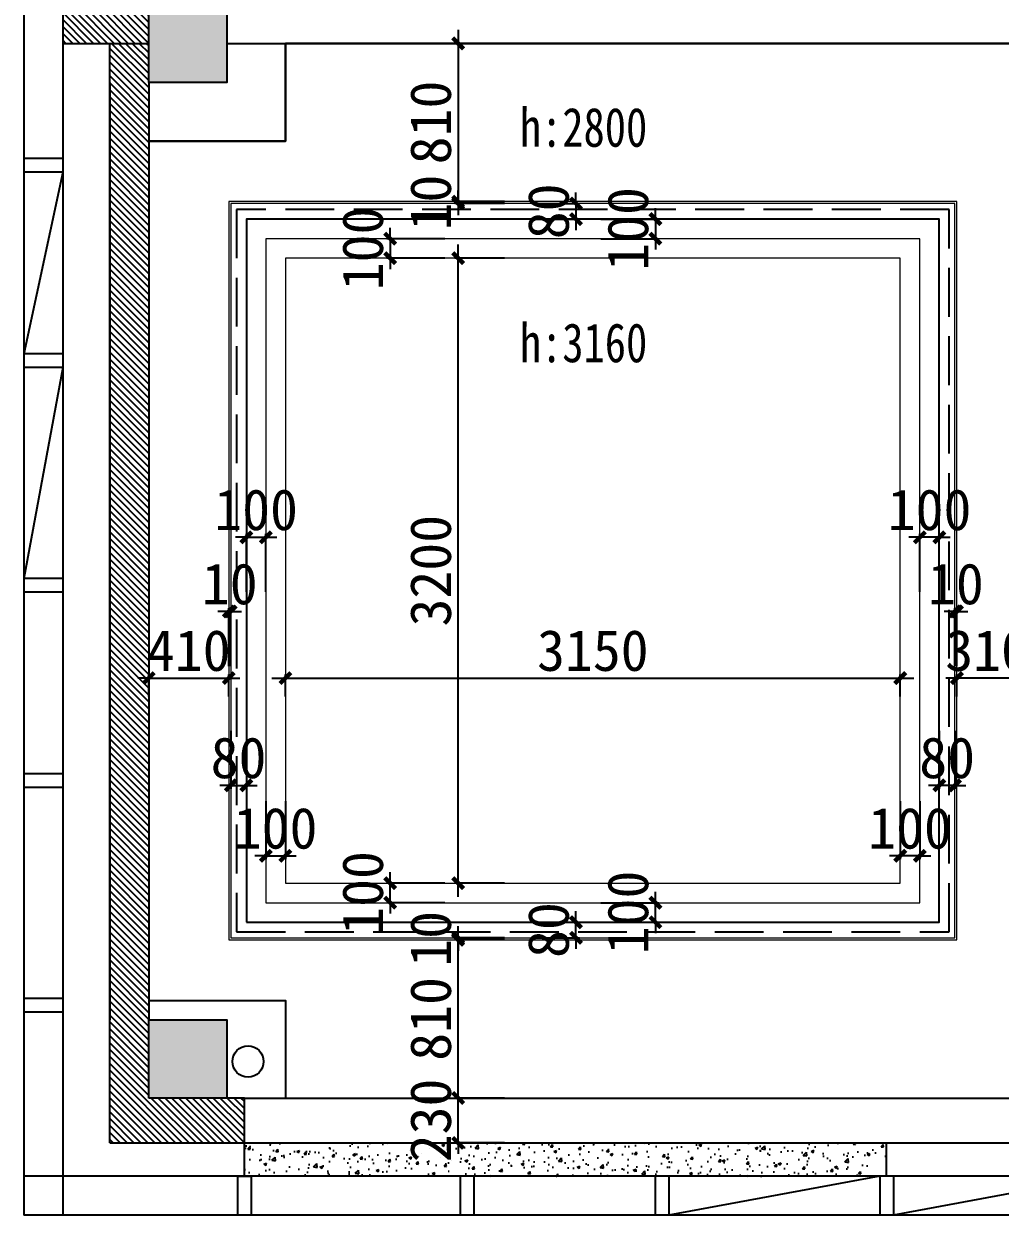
# Model space of a CAD drawing. Header units: millimetres. Extents: x 561810 to 956823, y -438984 to -391712.
# Drawn here: x 716706 to 721708, y -415003 to -408903 of the extents above; entities that cross this region are included whole.
import ezdxf

# ---------------------------------------------------------------- set-up
doc = ezdxf.new("R2010")
doc.units = ezdxf.units.MM
doc.header["$LTSCALE"] = 10
doc.header["$MEASUREMENT"] = 0
doc.linetypes.add('DASH', pattern=[0.35, 0.25, -0.1])
doc.layers.get('0').update_dxf_attribs({"linetype": 'CONTINUOUS'})
doc.layers.get('DEFPOINTS').update_dxf_attribs({"color": 1, "linetype": 'CONTINUOUS'})
for name, color, linetype in [('PUB_HATCH', 144, 'CONTINUOUS'), ('WALL', 7, 'CONTINUOUS'), ('WINDOW', 4, 'CONTINUOUS'), ('填充', 8, 'CONTINUOUS')]:
    doc.layers.add(name, color=color, linetype=linetype)
doc.layers.add('细线', color=250, linetype='CONTINUOUS', lineweight=5)
doc.styles.add('12', font='', dxfattribs={"width": 0.8})
doc.styles.add('施洛华标注样式', font='')
doc.styles.get('12').set_extended_font_data('SimSun')
doc.styles.get('施洛华标注样式').set_extended_font_data('SimSun')
doc.dimstyles.new('外标尺寸', dxfattribs={"dimscale": 70, "dimtxt": 3, "dimasz": 0.8, "dimexe": 0.25, "dimexo": 1, "dimgap": 0.5, "dimtad": 1, "dimdec": 0, "dimtxsty": '施洛华标注样式', "dimblk": 'ARCHTICK', "dimcen": 1.5, "dimdle": 1, "dimclrd": 250, "dimclre": 250, "dimclrt": 62, "dimadec": 0, "dimazin": 0, "dimtfac": 1, "dimtdec": 0, "dimtix": 1, "dimtmove": 1, "dimatfit": 3, "dimldrblk": 'ARCHTICK', "dimfxl": 0, "dimarcsym": 0})

# ---------------------------------------------------------------- blocks, each defined once
blk = doc.blocks.new('_ARCHTICK')
at = {"color": 0, "linetype": 'ByBlock', "const_width": 0.4}
blk.add_lwpolyline([(-0.5, -0.5), (0.5, 0.5)], dxfattribs=at)
blk = doc.blocks.new('*D295')
at = {"color": 250, "lineweight": -2}
for p, q in [((717346.3, -412346.4), (717346.3, -412235.1)), ((717756.3, -412346.4), (717756.3, -412235.1)), ((717346.3, -412252.6), (717290.3, -412252.6)), ((717346.3, -412252.6), (717756.3, -412252.6)), ((717756.3, -412252.6), (717812.3, -412252.6))]:
    blk.add_line(p, q, dxfattribs=at)
at = {"layer": 'DEFPOINTS', "color": 0}
for p in [(717756.3, -412252.6), (717346.3, -412416.4), (717756.3, -412416.4)]:
    blk.add_point(p, dxfattribs=at)
at = {"color": 250, "lineweight": -2, "xscale": 56, "yscale": 56, "zscale": 56}
blk.add_blockref('_ARCHTICK', (717346.3, -412252.6), dxfattribs=at)
at = {"color": 250, "lineweight": -2, "xscale": 56, "yscale": 56, "zscale": 56, "rotation": 180}
blk.add_blockref('_ARCHTICK', (717756.3, -412252.6), dxfattribs=at)
at = {"color": 62, "insert": (717551.3, -412112.6), "char_height": 210, "attachment_point": 5, "style": '施洛华标注样式'}
blk.add_mtext('410', dxfattribs=at)
blk = doc.blocks.new('*D296')
at = {"color": 250, "lineweight": -2}
for p, q in [((717756.3, -411911.6), (717700.3, -411911.6)), ((717756.3, -412191.6), (717756.3, -411894.1)), ((717756.3, -411911.6), (717766.3, -411911.6)), ((717766.3, -412191.6), (717766.3, -411894.1)), ((717766.3, -411911.6), (717822.3, -411911.6))]:
    blk.add_line(p, q, dxfattribs=at)
at = {"layer": 'DEFPOINTS', "color": 0}
for p in [(717766.3, -411911.6), (717756.3, -412416.4), (717766.3, -412416.4)]:
    blk.add_point(p, dxfattribs=at)
at = {"color": 250, "lineweight": -2, "xscale": 56, "yscale": 56, "zscale": 56}
blk.add_blockref('_ARCHTICK', (717756.3, -411911.6), dxfattribs=at)
at = {"color": 250, "lineweight": -2, "xscale": 56, "yscale": 56, "zscale": 56, "rotation": 180}
blk.add_blockref('_ARCHTICK', (717766.3, -411911.6), dxfattribs=at)
at = {"color": 62, "insert": (717761.3, -411771.6), "char_height": 210, "attachment_point": 5, "style": '施洛华标注样式'}
blk.add_mtext('10', dxfattribs=at)
blk = doc.blocks.new('*D297')
at = {"color": 250, "lineweight": -2}
for p, q in [((717766.3, -412522), (717766.3, -412819.5)), ((717846.3, -412522), (717846.3, -412819.5)), ((717766.3, -412802), (717710.3, -412802)), ((717766.3, -412802), (717846.3, -412802)), ((717846.3, -412802), (717902.3, -412802))]:
    blk.add_line(p, q, dxfattribs=at)
at = {"layer": 'DEFPOINTS', "color": 0}
for p in [(717766.3, -412416.4), (717846.3, -412416.4), (717846.3, -412802)]:
    blk.add_point(p, dxfattribs=at)
at = {"color": 250, "lineweight": -2, "xscale": 56, "yscale": 56, "zscale": 56}
blk.add_blockref('_ARCHTICK', (717766.3, -412802), dxfattribs=at)
at = {"color": 250, "lineweight": -2, "xscale": 56, "yscale": 56, "zscale": 56, "rotation": 180}
blk.add_blockref('_ARCHTICK', (717846.3, -412802), dxfattribs=at)
at = {"color": 62, "insert": (717806.3, -412662), "char_height": 210, "attachment_point": 5, "style": '施洛华标注样式'}
blk.add_mtext('80', dxfattribs=at)
blk = doc.blocks.new('*D298')
at = {"color": 250, "lineweight": -2}
for p, q in [((717846.3, -411531.9), (717790.3, -411531.9)), ((717846.3, -411811.9), (717846.3, -411514.4)), ((717846.3, -411531.9), (717946.3, -411531.9)), ((717946.3, -411811.9), (717946.3, -411514.4)), ((717946.3, -411531.9), (718002.3, -411531.9))]:
    blk.add_line(p, q, dxfattribs=at)
at = {"layer": 'DEFPOINTS', "color": 0}
for p in [(717946.3, -411531.9), (717846.3, -412416.4), (717946.3, -412416.4)]:
    blk.add_point(p, dxfattribs=at)
at = {"color": 250, "lineweight": -2, "xscale": 56, "yscale": 56, "zscale": 56}
blk.add_blockref('_ARCHTICK', (717846.3, -411531.9), dxfattribs=at)
at = {"color": 250, "lineweight": -2, "xscale": 56, "yscale": 56, "zscale": 56, "rotation": 180}
blk.add_blockref('_ARCHTICK', (717946.3, -411531.9), dxfattribs=at)
at = {"color": 62, "insert": (717896.3, -411391.9), "char_height": 210, "attachment_point": 5, "style": '施洛华标注样式'}
blk.add_mtext('100', dxfattribs=at)
blk = doc.blocks.new('*D299')
at = {"color": 250, "lineweight": -2}
for p, q in [((717946.3, -412882.7), (717946.3, -413180.2)), ((718046.3, -412882.7), (718046.3, -413180.2)), ((717946.3, -413162.7), (717890.3, -413162.7)), ((717946.3, -413162.7), (718046.3, -413162.7)), ((718046.3, -413162.7), (718102.3, -413162.7))]:
    blk.add_line(p, q, dxfattribs=at)
at = {"layer": 'DEFPOINTS', "color": 0}
for p in [(717946.3, -412416.4), (718046.3, -412416.4), (718046.3, -413162.7)]:
    blk.add_point(p, dxfattribs=at)
at = {"color": 250, "lineweight": -2, "xscale": 56, "yscale": 56, "zscale": 56}
blk.add_blockref('_ARCHTICK', (717946.3, -413162.7), dxfattribs=at)
at = {"color": 250, "lineweight": -2, "xscale": 56, "yscale": 56, "zscale": 56, "rotation": 180}
blk.add_blockref('_ARCHTICK', (718046.3, -413162.7), dxfattribs=at)
at = {"color": 62, "insert": (717996.3, -413022.7), "char_height": 210, "attachment_point": 5, "style": '施洛华标注样式'}
blk.add_mtext('100', dxfattribs=at)
blk = doc.blocks.new('*D300')
at = {"color": 250, "lineweight": -2}
for p, q in [((718046.3, -412346.4), (718046.3, -412235.1)), ((721196.3, -412346.4), (721196.3, -412235.1)), ((717976.3, -412252.6), (721266.3, -412252.6))]:
    blk.add_line(p, q, dxfattribs=at)
at = {"layer": 'DEFPOINTS', "color": 0}
for p in [(721196.3, -412252.6), (718046.3, -412416.4), (721196.3, -412416.4)]:
    blk.add_point(p, dxfattribs=at)
at = {"color": 250, "lineweight": -2, "xscale": 56, "yscale": 56, "zscale": 56, "rotation": 180}
blk.add_blockref('_ARCHTICK', (718046.3, -412252.6), dxfattribs=at)
at = {"color": 250, "lineweight": -2, "xscale": 56, "yscale": 56, "zscale": 56}
blk.add_blockref('_ARCHTICK', (721196.3, -412252.6), dxfattribs=at)
at = {"color": 62, "insert": (719621.3, -412112.6), "char_height": 210, "attachment_point": 5, "style": '施洛华标注样式'}
blk.add_mtext('3150', dxfattribs=at)
blk = doc.blocks.new('*D301')
at = {"color": 250, "lineweight": -2}
for p, q in [((721486.3, -412346.4), (721486.3, -412235.1)), ((721796.3, -412346.4), (721796.3, -412235.1)), ((721486.3, -412252.6), (721430.3, -412252.6)), ((721796.3, -412252.6), (721486.3, -412252.6)), ((721796.3, -412252.6), (721852.3, -412252.6))]:
    blk.add_line(p, q, dxfattribs=at)
at = {"layer": 'DEFPOINTS', "color": 0}
for p in [(721486.3, -412252.6), (721486.3, -412416.4), (721796.3, -412416.4)]:
    blk.add_point(p, dxfattribs=at)
at = {"color": 250, "lineweight": -2, "xscale": 56, "yscale": 56, "zscale": 56}
blk.add_blockref('_ARCHTICK', (721486.3, -412252.6), dxfattribs=at)
at = {"color": 250, "lineweight": -2, "xscale": 56, "yscale": 56, "zscale": 56, "rotation": 180}
blk.add_blockref('_ARCHTICK', (721796.3, -412252.6), dxfattribs=at)
at = {"color": 62, "insert": (721641.3, -412112.6), "char_height": 210, "attachment_point": 5, "style": '施洛华标注样式'}
blk.add_mtext('310', dxfattribs=at)
blk = doc.blocks.new('*D302')
at = {"color": 250, "lineweight": -2}
for p, q in [((721476.3, -411911.6), (721420.3, -411911.6)), ((721476.3, -412191.6), (721476.3, -411894.1)), ((721486.3, -411911.6), (721476.3, -411911.6)), ((721486.3, -412191.6), (721486.3, -411894.1)), ((721486.3, -411911.6), (721542.3, -411911.6))]:
    blk.add_line(p, q, dxfattribs=at)
at = {"layer": 'DEFPOINTS', "color": 0}
for p in [(721476.3, -411911.6), (721476.3, -412416.4), (721486.3, -412416.4)]:
    blk.add_point(p, dxfattribs=at)
at = {"color": 250, "lineweight": -2, "xscale": 56, "yscale": 56, "zscale": 56}
blk.add_blockref('_ARCHTICK', (721476.3, -411911.6), dxfattribs=at)
at = {"color": 250, "lineweight": -2, "xscale": 56, "yscale": 56, "zscale": 56, "rotation": 180}
blk.add_blockref('_ARCHTICK', (721486.3, -411911.6), dxfattribs=at)
at = {"color": 62, "insert": (721481.3, -411771.6), "char_height": 210, "attachment_point": 5, "style": '施洛华标注样式'}
blk.add_mtext('10', dxfattribs=at)
blk = doc.blocks.new('*D303')
at = {"color": 250, "lineweight": -2}
for p, q in [((721396.3, -412522), (721396.3, -412819.5)), ((721476.3, -412522), (721476.3, -412819.5)), ((721396.3, -412802), (721340.3, -412802)), ((721476.3, -412802), (721396.3, -412802)), ((721476.3, -412802), (721532.3, -412802))]:
    blk.add_line(p, q, dxfattribs=at)
at = {"layer": 'DEFPOINTS', "color": 0}
for p in [(721396.3, -412416.4), (721476.3, -412416.4), (721396.3, -412802)]:
    blk.add_point(p, dxfattribs=at)
at = {"color": 250, "lineweight": -2, "xscale": 56, "yscale": 56, "zscale": 56}
blk.add_blockref('_ARCHTICK', (721396.3, -412802), dxfattribs=at)
at = {"color": 250, "lineweight": -2, "xscale": 56, "yscale": 56, "zscale": 56, "rotation": 180}
blk.add_blockref('_ARCHTICK', (721476.3, -412802), dxfattribs=at)
at = {"color": 62, "insert": (721436.3, -412662), "char_height": 210, "attachment_point": 5, "style": '施洛华标注样式'}
blk.add_mtext('80', dxfattribs=at)
blk = doc.blocks.new('*D304')
at = {"color": 250, "lineweight": -2}
for p, q in [((721296.3, -411531.9), (721240.3, -411531.9)), ((721296.3, -411811.9), (721296.3, -411514.4)), ((721396.3, -411531.9), (721296.3, -411531.9)), ((721396.3, -411811.9), (721396.3, -411514.4)), ((721396.3, -411531.9), (721452.3, -411531.9))]:
    blk.add_line(p, q, dxfattribs=at)
at = {"layer": 'DEFPOINTS', "color": 0}
for p in [(721296.3, -411531.9), (721296.3, -412416.4), (721396.3, -412416.4)]:
    blk.add_point(p, dxfattribs=at)
at = {"color": 250, "lineweight": -2, "xscale": 56, "yscale": 56, "zscale": 56}
blk.add_blockref('_ARCHTICK', (721296.3, -411531.9), dxfattribs=at)
at = {"color": 250, "lineweight": -2, "xscale": 56, "yscale": 56, "zscale": 56, "rotation": 180}
blk.add_blockref('_ARCHTICK', (721396.3, -411531.9), dxfattribs=at)
at = {"color": 62, "insert": (721346.3, -411391.9), "char_height": 210, "attachment_point": 5, "style": '施洛华标注样式'}
blk.add_mtext('100', dxfattribs=at)
blk = doc.blocks.new('*D305')
at = {"color": 250, "lineweight": -2}
for p, q in [((721196.3, -412882.7), (721196.3, -413180.2)), ((721296.3, -412882.7), (721296.3, -413180.2)), ((721196.3, -413162.7), (721140.3, -413162.7)), ((721296.3, -413162.7), (721196.3, -413162.7)), ((721296.3, -413162.7), (721352.3, -413162.7))]:
    blk.add_line(p, q, dxfattribs=at)
at = {"layer": 'DEFPOINTS', "color": 0}
for p in [(721196.3, -412416.4), (721296.3, -412416.4), (721196.3, -413162.7)]:
    blk.add_point(p, dxfattribs=at)
at = {"color": 250, "lineweight": -2, "xscale": 56, "yscale": 56, "zscale": 56}
blk.add_blockref('_ARCHTICK', (721196.3, -413162.7), dxfattribs=at)
at = {"color": 250, "lineweight": -2, "xscale": 56, "yscale": 56, "zscale": 56, "rotation": 180}
blk.add_blockref('_ARCHTICK', (721296.3, -413162.7), dxfattribs=at)
at = {"color": 62, "insert": (721246.3, -413022.7), "char_height": 210, "attachment_point": 5, "style": '施洛华标注样式'}
blk.add_mtext('100', dxfattribs=at)
blk = doc.blocks.new('*D306')
at = {"color": 250, "lineweight": -2}
for p, q in [((718931.2, -414402.8), (718931.2, -414346.8)), ((719169.2, -414402.8), (718913.7, -414402.8)), ((718931.2, -414632.8), (718931.2, -414402.8)), ((719169.2, -414632.8), (718913.7, -414632.8)), ((718931.2, -414632.8), (718931.2, -414688.8))]:
    blk.add_line(p, q, dxfattribs=at)
at = {"layer": 'DEFPOINTS', "color": 0}
for p in [(718931.2, -414402.8), (719239.2, -414402.8), (719239.2, -414632.8)]:
    blk.add_point(p, dxfattribs=at)
at = {"color": 250, "lineweight": -2, "xscale": 56, "yscale": 56, "zscale": 56}
for p, rotation in [((718931.2, -414402.8), 270), ((718931.2, -414632.8), 90)]:
    blk.add_blockref('_ARCHTICK', p, dxfattribs=dict(at, rotation=rotation))
at = {"color": 62, "insert": (718791.2, -414517.8), "char_height": 210, "attachment_point": 5, "rotation": 90, "style": '施洛华标注样式'}
blk.add_mtext('230', dxfattribs=at)
blk = doc.blocks.new('*D307')
at = {"color": 250, "lineweight": -2}
for p, q in [((718931.2, -414472.8), (718931.2, -413522.8)), ((719169.2, -413592.8), (718913.7, -413592.8)), ((719169.2, -414402.8), (718913.7, -414402.8))]:
    blk.add_line(p, q, dxfattribs=at)
at = {"layer": 'DEFPOINTS', "color": 0}
for p in [(718931.2, -413592.8), (719239.2, -413592.8), (719239.2, -414402.8)]:
    blk.add_point(p, dxfattribs=at)
at = {"color": 250, "lineweight": -2, "xscale": 56, "yscale": 56, "zscale": 56}
for p, rotation in [((718931.2, -413592.8), 90), ((718931.2, -414402.8), 270)]:
    blk.add_blockref('_ARCHTICK', p, dxfattribs=dict(at, rotation=rotation))
at = {"color": 62, "insert": (718791.2, -413997.8), "char_height": 210, "attachment_point": 5, "rotation": 90, "style": '施洛华标注样式'}
blk.add_mtext('810', dxfattribs=at)
blk = doc.blocks.new('*D308')
at = {"color": 250, "lineweight": -2}
for p, q in [((718931.2, -413582.8), (718931.2, -413526.8)), ((719169.2, -413582.8), (718913.7, -413582.8)), ((719169.2, -413592.8), (718913.7, -413592.8)), ((718931.2, -413592.8), (718931.2, -413582.8)), ((718931.2, -413592.8), (718931.2, -413648.8))]:
    blk.add_line(p, q, dxfattribs=at)
at = {"layer": 'DEFPOINTS', "color": 0}
for p in [(718931.2, -413582.8), (719239.2, -413582.8), (719239.2, -413592.8)]:
    blk.add_point(p, dxfattribs=at)
at = {"color": 250, "lineweight": -2, "xscale": 56, "yscale": 56, "zscale": 56}
for p, rotation in [((718931.2, -413582.8), 270), ((718931.2, -413592.8), 90)]:
    blk.add_blockref('_ARCHTICK', p, dxfattribs=dict(at, rotation=rotation))
at = {"color": 62, "insert": (718791.2, -413587.8), "char_height": 210, "attachment_point": 5, "rotation": 90, "style": '施洛华标注样式'}
blk.add_mtext('10', dxfattribs=at)
blk = doc.blocks.new('*D309')
at = {"color": 250, "lineweight": -2}
for p, q in [((719534.8, -413502.8), (719534.8, -413446.8)), ((719309.2, -413502.8), (719552.3, -413502.8)), ((719534.8, -413582.8), (719534.8, -413502.8)), ((719309.2, -413582.8), (719552.3, -413582.8)), ((719534.8, -413582.8), (719534.8, -413638.8))]:
    blk.add_line(p, q, dxfattribs=at)
at = {"layer": 'DEFPOINTS', "color": 0}
for p in [(719239.2, -413502.8), (719534.8, -413502.8), (719239.2, -413582.8)]:
    blk.add_point(p, dxfattribs=at)
at = {"color": 250, "lineweight": -2, "xscale": 56, "yscale": 56, "zscale": 56}
for p, rotation in [((719534.8, -413502.8), 270), ((719534.8, -413582.8), 90)]:
    blk.add_blockref('_ARCHTICK', p, dxfattribs=dict(at, rotation=rotation))
at = {"color": 62, "insert": (719394.8, -413542.8), "char_height": 210, "attachment_point": 5, "rotation": 90, "style": '施洛华标注样式'}
blk.add_mtext('80', dxfattribs=at)
blk = doc.blocks.new('*D310')
at = {"color": 250, "lineweight": -2}
for p, q in [((719941.8, -413402.8), (719941.8, -413346.8)), ((719661.8, -413402.8), (719959.3, -413402.8)), ((719941.8, -413502.8), (719941.8, -413402.8)), ((719661.8, -413502.8), (719959.3, -413502.8)), ((719941.8, -413502.8), (719941.8, -413558.8))]:
    blk.add_line(p, q, dxfattribs=at)
at = {"layer": 'DEFPOINTS', "color": 0}
for p in [(719239.2, -413402.8), (719941.8, -413402.8), (719239.2, -413502.8)]:
    blk.add_point(p, dxfattribs=at)
at = {"color": 250, "lineweight": -2, "xscale": 56, "yscale": 56, "zscale": 56}
for p, rotation in [((719941.8, -413402.8), 270), ((719941.8, -413502.8), 90)]:
    blk.add_blockref('_ARCHTICK', p, dxfattribs=dict(at, rotation=rotation))
at = {"color": 62, "insert": (719801.8, -413452.8), "char_height": 210, "attachment_point": 5, "rotation": 90, "style": '施洛华标注样式'}
blk.add_mtext('100', dxfattribs=at)
blk = doc.blocks.new('*D311')
at = {"color": 250, "lineweight": -2}
for p, q in [((718583.1, -413302.8), (718583.1, -413246.8)), ((718863.1, -413302.8), (718565.6, -413302.8)), ((718583.1, -413402.8), (718583.1, -413302.8)), ((718863.1, -413402.8), (718565.6, -413402.8)), ((718583.1, -413402.8), (718583.1, -413458.8))]:
    blk.add_line(p, q, dxfattribs=at)
at = {"layer": 'DEFPOINTS', "color": 0}
for p in [(718583.1, -413302.8), (719239.2, -413302.8), (719239.2, -413402.8)]:
    blk.add_point(p, dxfattribs=at)
at = {"color": 250, "lineweight": -2, "xscale": 56, "yscale": 56, "zscale": 56}
for p, rotation in [((718583.1, -413302.8), 270), ((718583.1, -413402.8), 90)]:
    blk.add_blockref('_ARCHTICK', p, dxfattribs=dict(at, rotation=rotation))
at = {"color": 62, "insert": (718443.1, -413352.8), "char_height": 210, "attachment_point": 5, "rotation": 90, "style": '施洛华标注样式'}
blk.add_mtext('100', dxfattribs=at)
blk = doc.blocks.new('*D312')
at = {"color": 250, "lineweight": -2}
for p, q in [((718931.2, -413372.8), (718931.2, -410032.8)), ((719169.2, -410102.8), (718913.7, -410102.8)), ((719169.2, -413302.8), (718913.7, -413302.8))]:
    blk.add_line(p, q, dxfattribs=at)
at = {"layer": 'DEFPOINTS', "color": 0}
for p in [(718931.2, -410102.8), (719239.2, -410102.8), (719239.2, -413302.8)]:
    blk.add_point(p, dxfattribs=at)
at = {"color": 250, "lineweight": -2, "xscale": 56, "yscale": 56, "zscale": 56}
for p, rotation in [((718931.2, -410102.8), 90), ((718931.2, -413302.8), 270)]:
    blk.add_blockref('_ARCHTICK', p, dxfattribs=dict(at, rotation=rotation))
at = {"color": 62, "insert": (718791.2, -411702.8), "char_height": 210, "attachment_point": 5, "rotation": 90, "style": '施洛华标注样式'}
blk.add_mtext('3200', dxfattribs=at)
blk = doc.blocks.new('*D313')
at = {"color": 250, "lineweight": -2}
for p, q in [((718931.2, -408932.8), (718931.2, -409882.8)), ((719169.2, -409002.8), (718913.7, -409002.8)), ((719169.2, -409812.8), (718913.7, -409812.8))]:
    blk.add_line(p, q, dxfattribs=at)
at = {"layer": 'DEFPOINTS', "color": 0}
for p in [(719239.2, -409002.8), (718931.2, -409812.8), (719239.2, -409812.8)]:
    blk.add_point(p, dxfattribs=at)
at = {"color": 250, "lineweight": -2, "xscale": 56, "yscale": 56, "zscale": 56}
for p, rotation in [((718931.2, -409002.8), 90), ((718931.2, -409812.8), 270)]:
    blk.add_blockref('_ARCHTICK', p, dxfattribs=dict(at, rotation=rotation))
at = {"color": 62, "insert": (718791.2, -409407.8), "char_height": 210, "attachment_point": 5, "rotation": 90, "style": '施洛华标注样式'}
blk.add_mtext('810', dxfattribs=at)
blk = doc.blocks.new('*D314')
at = {"color": 250, "lineweight": -2}
for p, q in [((718931.2, -409812.8), (718931.2, -409756.8)), ((719169.2, -409812.8), (718913.7, -409812.8)), ((719169.2, -409822.8), (718913.7, -409822.8)), ((718931.2, -409812.8), (718931.2, -409822.8)), ((718931.2, -409822.8), (718931.2, -409878.8))]:
    blk.add_line(p, q, dxfattribs=at)
at = {"layer": 'DEFPOINTS', "color": 0}
for p in [(718931.2, -409822.8), (719239.2, -409812.8), (719239.2, -409822.8)]:
    blk.add_point(p, dxfattribs=at)
at = {"color": 250, "lineweight": -2, "xscale": 56, "yscale": 56, "zscale": 56}
for p, rotation in [((718931.2, -409812.8), 270), ((718931.2, -409822.8), 90)]:
    blk.add_blockref('_ARCHTICK', p, dxfattribs=dict(at, rotation=rotation))
at = {"color": 62, "insert": (718791.2, -409817.8), "char_height": 210, "attachment_point": 5, "rotation": 90, "style": '施洛华标注样式'}
blk.add_mtext('10', dxfattribs=at)
blk = doc.blocks.new('*D315')
at = {"color": 250, "lineweight": -2}
for p, q in [((719534.8, -409822.8), (719534.8, -409766.8)), ((719309.2, -409822.8), (719552.3, -409822.8)), ((719534.8, -409822.8), (719534.8, -409902.8)), ((719309.2, -409902.8), (719552.3, -409902.8)), ((719534.8, -409902.8), (719534.8, -409958.8))]:
    blk.add_line(p, q, dxfattribs=at)
at = {"layer": 'DEFPOINTS', "color": 0}
for p in [(719239.2, -409822.8), (719239.2, -409902.8), (719534.8, -409902.8)]:
    blk.add_point(p, dxfattribs=at)
at = {"color": 250, "lineweight": -2, "xscale": 56, "yscale": 56, "zscale": 56}
for p, rotation in [((719534.8, -409822.8), 270), ((719534.8, -409902.8), 90)]:
    blk.add_blockref('_ARCHTICK', p, dxfattribs=dict(at, rotation=rotation))
at = {"color": 62, "insert": (719394.8, -409862.8), "char_height": 210, "attachment_point": 5, "rotation": 90, "style": '施洛华标注样式'}
blk.add_mtext('80', dxfattribs=at)
blk = doc.blocks.new('*D316')
at = {"color": 250, "lineweight": -2}
for p, q in [((719941.8, -409902.8), (719941.8, -409846.8)), ((719661.8, -409902.8), (719959.3, -409902.8)), ((719941.8, -409902.8), (719941.8, -410002.8)), ((719661.8, -410002.8), (719959.3, -410002.8)), ((719941.8, -410002.8), (719941.8, -410058.8))]:
    blk.add_line(p, q, dxfattribs=at)
at = {"layer": 'DEFPOINTS', "color": 0}
for p in [(719239.2, -409902.8), (719239.2, -410002.8), (719941.8, -410002.8)]:
    blk.add_point(p, dxfattribs=at)
at = {"color": 250, "lineweight": -2, "xscale": 56, "yscale": 56, "zscale": 56}
for p, rotation in [((719941.8, -409902.8), 270), ((719941.8, -410002.8), 90)]:
    blk.add_blockref('_ARCHTICK', p, dxfattribs=dict(at, rotation=rotation))
at = {"color": 62, "insert": (719801.8, -409952.8), "char_height": 210, "attachment_point": 5, "rotation": 90, "style": '施洛华标注样式'}
blk.add_mtext('100', dxfattribs=at)
blk = doc.blocks.new('*D317')
at = {"color": 250, "lineweight": -2}
for p, q in [((718583.1, -410002.8), (718583.1, -409946.8)), ((718863.1, -410002.8), (718565.6, -410002.8)), ((718583.1, -410002.8), (718583.1, -410102.8)), ((718863.1, -410102.8), (718565.6, -410102.8)), ((718583.1, -410102.8), (718583.1, -410158.8))]:
    blk.add_line(p, q, dxfattribs=at)
at = {"layer": 'DEFPOINTS', "color": 0}
for p in [(719239.2, -410002.8), (718583.1, -410102.8), (719239.2, -410102.8)]:
    blk.add_point(p, dxfattribs=at)
at = {"color": 250, "lineweight": -2, "xscale": 56, "yscale": 56, "zscale": 56}
for p, rotation in [((718583.1, -410002.8), 270), ((718583.1, -410102.8), 90)]:
    blk.add_blockref('_ARCHTICK', p, dxfattribs=dict(at, rotation=rotation))
at = {"color": 62, "insert": (718443.1, -410052.8), "char_height": 210, "attachment_point": 5, "rotation": 90, "style": '施洛华标注样式'}
blk.add_mtext('100', dxfattribs=at)

msp = doc.modelspace()

# ---------------------------------------------------------------- hatches: boundary and pattern name
h = msp.add_hatch()
h.set_pattern_fill('ANSI31', color=250, scale=200, angle=-90, style=0)
h.set_pattern_definition([(315, (717346.275, -409002.755), (17.6777, 17.6777), [])])
h.paths.add_polyline_path([(717346.3, -409002.8), (717346.3, -408802.8), (716906.3, -408802.8), (716906.3, -409002.8)])
h = msp.add_hatch()
h.set_pattern_fill('ANSI31', color=250, scale=200, angle=-90, style=0)
h.set_pattern_definition([(315, (717836.275, -414632.755), (17.67767, 17.67767), [])])
h.paths.add_polyline_path([(717346.3, -409202.8), (717346.3, -409002.8), (717146.3, -409002.8), (717146.3, -414632.8), (717836.3, -414632.8), (717836.3, -414402.8), (717346.3, -414402.8), (717346.3, -414002.8)])
h = msp.add_hatch()
h.set_pattern_fill('AR-CONC', color=250, scale=20, style=0)
h.set_pattern_definition([(50, (721126.28, -414802.76), (143.452, -12.5504), [15, -165]), (355, (721126.28, -414802.76), (-27.75, 150.4384), [12, -132]), (100.4514, (721138.23, -414803.8), (115.702, 137.888), [12.748, -140.2284]), (46.184, (721126.28, -414762.76), (213.448, -33.104), [22.5, -247.5]), (96.6356, (721144.06, -414765.51), (186.933, 194.824), [19.122, -210.343]), (351.184, (721126.28, -414762.76), (186.932, 194.824), [18, -198]), (21, (721146.28, -414772.76), (119.3814, -80.5238), [15, -165]), (326, (721146.28, -414772.76), (48.663, 145.03), [12, -132]), (71.4514, (721156.22, -414779.47), (168.0445, 64.506), [12.748, -140.2284]), (37.5, (721126.275, -414802.755), (2.432, 66.5788), [0, -130.4, 0, -134, 0, -132.5]), (7.5, (721126.275, -414802.755), (52.6139, 78.8823), [0, -76.4, 0, -127.4, 0, -50.5]), (327.5, (721081.675, -414802.755), (106.7645, -4.511), [0, -50, 0, -156, 0, -207]), (317.5, (721061.68, -414802.755), (116.6372, 20.021), [0, -65, 0, -103.6, 0, -147])])
h.paths.add_polyline_path([(717836.3, -414632.8), (717836.3, -414802.8), (717871.3, -414802.8), (721126.3, -414802.8), (721126.3, -414632.8)])
at = {"layer": 'PUB_HATCH'}
h = msp.add_hatch(color=256, dxfattribs=at)
h.paths.add_polyline_path([(729206.3, -414402.8), (729206.3, -414002.8), (729606.3, -414002.8), (729606.3, -414402.8)])
h.paths.add_polyline_path([(717346.3, -414402.8), (717346.3, -414002.8), (717746.3, -414002.8), (717746.3, -414402.8)])
h.paths.add_polyline_path([(717346.3, -409202.8), (717346.3, -408802.8), (717746.3, -408802.8), (717746.3, -409202.8)])
h.paths.add_polyline_path([(717346.3, -402742.8), (717346.3, -402342.8), (717746.3, -402342.8), (717746.3, -402742.8)])
h.paths.add_polyline_path([(753056.3, -402742.8), (753056.3, -402342.8), (753456.3, -402342.8), (753456.3, -402742.8)])
h.paths.add_polyline_path([(753056.3, -409202.8), (753056.3, -408802.8), (753456.3, -408802.8), (753456.3, -409202.8)])
h.paths.add_polyline_path([(753056.3, -414402.8), (753056.3, -414002.8), (753456.3, -414002.8), (753456.3, -414402.8)])
h.paths.add_polyline_path([(741196.3, -414402.8), (741196.3, -414002.8), (741596.3, -414002.8), (741596.3, -414402.8)])

# ---------------------------------------------------------------- linework, layer by layer
at = {"color": 1}
for p, q in [((718046.3, -409202.8), (718046.3, -409002.8)), ((716906.3, -409592.8), (716706.3, -409592.8)), ((716906.3, -409662.8), (716706.3, -409662.8)), ((716906.3, -409662.8), (716706.3, -410592.8)), ((716906.3, -410592.8), (716706.3, -410592.8)), ((716906.3, -410662.8), (716706.3, -410662.8)), ((716906.3, -410662.8), (716706.3, -411742.8)), ((716906.3, -411742.8), (716706.3, -411742.8)), ((716906.3, -411812.8), (716706.3, -411812.8)), ((716906.3, -412742.8), (716706.3, -412742.8)), ((716906.3, -412812.8), (716706.3, -412812.8)), ((716906.3, -413892.8), (716706.3, -413892.8)), ((716906.3, -413962.8), (716706.3, -413962.8)), ((716906.3, -414802.8), (716706.3, -414802.8)), ((716906.3, -414802.8), (716906.3, -415002.8)), ((717801.3, -414802.8), (717801.3, -415002.8)), ((717801.3, -414802.8), (717871.3, -414802.8)), ((717871.3, -414802.8), (717871.3, -415002.8)), ((718941.3, -414802.8), (718941.3, -415002.8)), ((719011.3, -414802.8), (719011.3, -415002.8)), ((719941.3, -414802.8), (719941.3, -415002.8)), ((720011.3, -414802.8), (720011.3, -415002.8)), ((721091.3, -414802.8), (720011.3, -415002.8)), ((721091.3, -414802.8), (721091.3, -415002.8)), ((721161.3, -414802.8), (721161.3, -415002.8)), ((722241.3, -414802.8), (721161.3, -415002.8))]:
    msp.add_line(p, q, dxfattribs=at)
msp.add_lwpolyline([(721161.3, -414802.8), (721091.3, -414802.8)], dxfattribs=at)
at = {"layer": 'WALL'}
for p, q in [((716906.3, -409002.8), (717346.3, -409002.8)), ((717146.3, -414632.8), (717146.3, -409002.8)), ((717746.3, -409002.8), (721796.3, -409002.8)), ((717146.3, -414002.8), (717146.3, -409202.8)), ((717146.3, -414002.8), (717146.3, -409202.8)), ((717146.3, -409202.8), (717146.3, -414002.8)), ((717346.3, -409202.8), (717346.3, -414002.8)), ((717836.3, -414402.8), (717346.3, -414402.8)), ((717146.3, -414632.8), (717836.3, -414632.8)), ((721126.3, -414632.8), (721796.3, -414632.8))]:
    msp.add_line(p, q, dxfattribs=at)
for points in [[(717346.3, -409202.8), (717346.3, -408802.8), (717746.3, -408802.8), (717746.3, -409202.8), (717346.3, -409202.8)], [(717346.3, -414402.8), (717346.3, -414002.8), (717746.3, -414002.8), (717746.3, -414402.8), (717346.3, -414402.8)], [(721126.3, -414802.8), (721126.3, -414632.8)]]:
    msp.add_lwpolyline(points, dxfattribs=at)
at = {"layer": 'WINDOW'}
for p, q in [((716706.3, -392842.8), (716706.3, -415002.8)), ((716906.3, -392842.8), (716906.3, -414802.8)), ((753906.3, -414802.8), (716906.3, -414802.8)), ((754026.3, -415002.8), (716706.3, -415002.8))]:
    msp.add_line(p, q, dxfattribs=at)
msp.add_circle((717854.8, -414216, -2150003), 80, dxfattribs=at)
at = {"layer": '填充', "color": 142, "ltscale": 0.01}
msp.add_line((717836.3, -414632.8), (721126.3, -414632.8), dxfattribs=at)
for points in [[(717346.3, -409502.8), (718046.3, -409502.8), (718046.3, -409002.8)], [(718046.3, -414402.8), (721796.3, -414402.8), (721796.3, -409002.8), (718046.3, -409002.8), (718046.3, -409502.8), (717346.3, -409502.8), (717346.3, -413902.8), (718046.3, -413902.8), (718046.3, -414402.8)], [(717346.3, -413902.8), (718046.3, -413902.8), (718046.3, -414402.8)], [(717836.3, -414802.8), (717836.3, -414402.8), (718046.3, -414402.8)]]:
    msp.add_lwpolyline(points, dxfattribs=at)
at = {"layer": '填充', "color": 2, "linetype": 'DASH', "ltscale": 100}
msp.add_lwpolyline([(717796.3, -413552.8), (721446.3, -413552.8), (721446.3, -409852.8), (717796.3, -409852.8)], close=True, dxfattribs=at)
at = {"layer": '填充', "color": 142, "ltscale": 0.01}
msp.add_lwpolyline([(717846.3, -413502.8), (721396.3, -413502.8), (721396.3, -409902.8), (717846.3, -409902.8)], close=True, dxfattribs=at)
at = {"layer": '细线', "color": 250, "lineweight": 5}
for points in [[(717756.3, -413592.8), (721486.3, -413592.8), (721486.3, -409812.8), (717756.3, -409812.8)], [(717766.3, -413582.8), (721476.3, -413582.8), (721476.3, -409822.8), (717766.3, -409822.8)], [(717946.3, -413402.8), (721296.3, -413402.8), (721296.3, -410002.8), (717946.3, -410002.8)], [(718046.3, -413302.8), (721196.3, -413302.8), (721196.3, -410102.8), (718046.3, -410102.8)]]:
    msp.add_lwpolyline(points, close=True, dxfattribs=at)

# ---------------------------------------------------------------- texts
at = {"layer": '填充', "color": 142, "ltscale": 0.01, "style": '12', "width": 0.8}
for s, p in [('h:2800', (719247.1, -409532.1)), ('h:3160', (719247.1, -410635.5))]:
    msp.add_text(s, height=200, dxfattribs=at).set_placement(p)

# ---------------------------------------------------------------- dimensions: what is measured, and where the dimension line sits
at = {"color": 1}
for base, p1, p2, angle, picture, middle in [((718931.2, -409812.8), (719239.2, -409002.8), (719239.2, -409812.8), 270, '*D313', (718791.2, -409407.8)), ((718931.2, -409822.8), (719239.2, -409812.8), (719239.2, -409822.8), 270, '*D314', (718791.2, -409817.8)), ((719534.8, -409902.8), (719239.2, -409822.8), (719239.2, -409902.8), 270, '*D315', (719394.8, -409862.8)), ((719941.8, -410002.8), (719239.2, -409902.8), (719239.2, -410002.8), 270, '*D316', (719801.8, -409952.8)), ((718583.1, -410102.8), (719239.2, -410002.8), (719239.2, -410102.8), 270, '*D317', (718443.1, -410052.8)), ((718931.2, -410102.8), (719239.2, -413302.8), (719239.2, -410102.8), 90, '*D312', (718791.2, -411702.8)), ((721296.3, -411531.9), (721396.3, -412416.4), (721296.3, -412416.4), 180, '*D304', (721346.3, -411391.9)), ((721476.3, -411911.6), (721486.3, -412416.4), (721476.3, -412416.4), 180, '*D302', (721481.3, -411771.6)), ((721486.3, -412252.6), (721796.3, -412416.4), (721486.3, -412416.4), 180, '*D301', (721641.3, -412112.6)), ((721196.3, -413162.7), (721296.3, -412416.4), (721196.3, -412416.4), 180, '*D305', (721246.3, -413022.7)), ((721396.3, -412802), (721476.3, -412416.4), (721396.3, -412416.4), 180, '*D303', (721436.3, -412662)), ((718583.1, -413302.8), (719239.2, -413402.8), (719239.2, -413302.8), 90, '*D311', (718443.1, -413352.8)), ((719941.8, -413402.8), (719239.2, -413502.8), (719239.2, -413402.8), 90, '*D310', (719801.8, -413452.8)), ((719534.8, -413502.8), (719239.2, -413582.8), (719239.2, -413502.8), 90, '*D309', (719394.8, -413542.8)), ((718931.2, -413582.8), (719239.2, -413592.8), (719239.2, -413582.8), 90, '*D308', (718791.2, -413587.8)), ((718931.2, -413592.8), (719239.2, -414402.8), (719239.2, -413592.8), 90, '*D307', (718791.2, -413997.8)), ((718931.2, -414402.8), (719239.2, -414632.8), (719239.2, -414402.8), 90, '*D306', (718791.2, -414517.8))]:
    dim = msp.add_linear_dim(base=base, p1=p1, p2=p2, angle=angle, dimstyle='外标尺寸', dxfattribs=at)
    dim.commit()
    dim.dimension.update_dxf_attribs({"geometry": picture, "text_midpoint": middle})
for base, p1, p2, picture, middle in [((717946.3, -411531.9), (717846.3, -412416.4), (717946.3, -412416.4), '*D298', (717896.3, -411391.9)), ((717766.3, -411911.6), (717756.3, -412416.4), (717766.3, -412416.4), '*D296', (717761.3, -411771.6)), ((717756.3, -412252.6), (717346.3, -412416.4), (717756.3, -412416.4), '*D295', (717551.3, -412112.6)), ((721196.3, -412252.6), (718046.3, -412416.4), (721196.3, -412416.4), '*D300', (719621.3, -412112.6)), ((717846.3, -412802), (717766.3, -412416.4), (717846.3, -412416.4), '*D297', (717806.3, -412662)), ((718046.3, -413162.7), (717946.3, -412416.4), (718046.3, -412416.4), '*D299', (717996.3, -413022.7))]:
    dim = msp.add_linear_dim(base=base, p1=p1, p2=p2, dimstyle='外标尺寸', dxfattribs=at)
    dim.commit()
    dim.dimension.update_dxf_attribs({"geometry": picture, "text_midpoint": middle})

doc.saveas('drawing.dxf')
